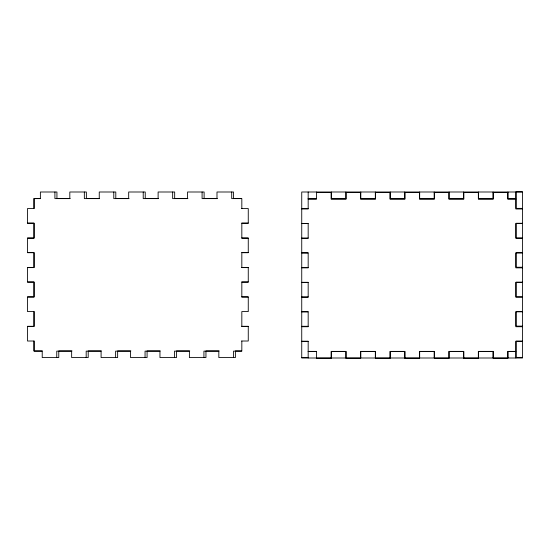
<?xml version="1.0" encoding="UTF-8"?>
<svg xmlns="http://www.w3.org/2000/svg" width="550" height="550" viewBox="0 0 550 550"><rect width="100%" height="100%" fill="white"/><g stroke="black" fill="none" stroke-linecap="round" stroke-linejoin="round"><path stroke-width="0.82" d="M522.5 191.998L301.737 191.998L301.737 358.002L522.5 358.002L522.5 191.812L516.058 191.812L516.058 208.374L522.5 208.374M316.456 192.431L331.169 192.431L331.169 198.866L346.074 198.866L346.074 192.431L360.607 192.431L360.607 198.866L375.506 198.866L375.506 192.431L390.039 192.431L390.039 198.866L404.944 198.866L404.944 192.431L419.478 192.431L419.478 198.866L434.376 198.866L434.376 192.431L448.91 192.431L448.91 198.866L463.815 198.866L463.815 192.431L478.349 192.431L478.349 198.866L493.247 198.866L493.247 192.431L507.781 192.431L507.781 198.866L515.879 198.866L515.879 208.986L522.5 208.986M40.562 198.44L33.942 198.44L33.942 208.553M70.18 198.44L56.932 198.44L56.932 191.998L40.377 191.998L40.377 198.619L34.121 198.619L34.121 208.553L27.5 208.553L27.5 223.272L34.121 223.272L34.121 238.178L27.5 238.178M99.619 198.44L86.371 198.44L86.371 191.998L69.816 191.998L69.816 198.619L54.911 198.619L54.911 191.998M129.051 198.44L115.802 198.44L115.802 191.998L99.248 191.998L99.248 198.619L84.349 198.619L84.349 191.998M158.489 198.44L145.241 198.44L145.241 191.998L128.686 191.998L128.686 198.619L113.781 198.619L113.781 191.998M187.921 198.44L174.673 198.44L174.673 191.998L158.118 191.998L158.118 198.619L143.22 198.619L143.22 191.998M217.36 198.44L204.112 198.44L204.112 191.998L187.557 191.998L187.557 198.619L172.652 198.619L172.652 191.998M241.643 198.44L233.544 198.44L233.544 191.998L216.989 191.998L216.989 198.619L202.091 198.619L202.091 191.998M308.172 198.44L316.456 198.44M308.172 198.866L316.456 198.866L316.456 191.998M308.172 199.052L316.456 199.052M331.169 199.052L346.074 199.052M360.607 199.052L375.506 199.052M390.039 199.052L404.944 199.052M419.478 199.052L434.376 199.052M448.91 199.052L463.815 199.052M478.349 199.052L493.247 199.052M507.781 199.052L515.879 199.052M241.643 208.553L248.263 208.553L248.263 223.272L241.828 223.272L241.828 238.178L248.263 238.178M301.737 208.553L308.172 208.553M301.737 208.986L308.172 208.986L308.172 191.998M27.5 223.087L33.942 223.087L33.942 237.992L27.5 237.992L27.5 252.711L34.121 252.711L34.121 267.609L27.5 267.609M241.643 223.087L248.263 223.087M522.5 223.272L516.058 223.272L516.058 237.806L522.5 237.806M301.737 223.458L308.172 223.458L308.172 238.418L301.737 238.418M301.737 223.52L308.172 223.52M522.5 223.52L515.879 223.52L515.879 238.418L522.5 238.418M241.643 237.992L248.263 237.992L248.263 252.711L241.828 252.711L241.828 267.609L248.263 267.609M301.737 237.992L308.172 237.992M27.5 252.526L33.942 252.526L33.942 267.424L27.5 267.424L27.5 282.143L34.121 282.143L34.121 297.048L27.5 297.048M241.643 252.526L248.263 252.526M522.5 252.711L516.058 252.711L516.058 267.245L522.5 267.245M308.172 252.89L301.737 252.89L308.172 252.952L308.172 267.857L301.737 267.857M522.5 252.952L515.879 252.952L515.879 267.857L522.5 267.857M241.643 267.424L248.263 267.424L248.263 282.143L241.828 282.143L241.828 297.048L248.263 297.048M301.737 267.424L308.172 267.424M27.5 281.957L33.942 281.957L33.942 296.863L27.5 296.863L27.5 311.582L34.121 311.582L34.121 326.48L27.5 326.48M241.643 281.957L248.263 281.957M522.5 282.143L516.058 282.143L516.058 296.677L522.5 296.677M301.737 282.329L308.172 282.329L308.172 297.289L301.737 297.289M301.737 282.391L308.172 282.391M522.5 282.391L515.879 282.391L515.879 297.289L522.5 297.289M241.643 296.863L248.263 296.863L248.263 311.582L241.828 311.582L241.828 326.48L248.263 326.48M301.737 296.863L308.172 296.863M522.5 311.582L516.058 311.582L516.058 326.116L522.5 326.116M301.737 311.761L308.172 311.761L308.172 326.728L301.737 326.728M301.737 311.822L308.172 311.822M522.5 311.822L515.879 311.822L515.879 326.728L522.5 326.728M241.643 326.294L248.263 326.294L248.263 341.014L241.643 341.014M301.737 326.294L308.172 326.294M522.5 341.014L516.058 341.014L516.058 357.39L522.5 357.39M301.737 341.199L308.172 341.199L308.172 358.002M301.737 341.447L308.172 341.447M522.5 341.447L515.879 341.447L515.879 351.381L507.781 351.381L507.781 358.002M42.371 350.948L33.942 350.948L33.942 341.014M72.023 350.948L58.774 350.948L58.774 357.569L42.219 357.569L42.219 351.134L34.121 351.134L34.121 341.014L27.5 341.014L27.5 326.294L33.942 326.294L33.942 311.396M101.454 350.948L88.213 350.948L88.213 357.569L71.651 357.569L71.651 351.134L56.753 351.134L56.753 357.569M130.893 350.948L117.645 350.948L117.645 357.569L101.09 357.569L101.09 351.134L86.185 351.134L86.185 357.569M160.325 350.948L147.084 350.948L147.084 357.569L130.522 357.569L130.522 351.134L115.624 351.134L115.624 357.569M189.764 350.948L176.516 350.948L176.516 357.569L159.961 357.569L159.961 351.134L145.056 351.134L145.056 357.569M219.196 350.948L205.954 350.948L205.954 357.569L189.393 357.569L189.393 351.134L174.494 351.134L174.494 357.569M241.643 350.948L235.386 350.948L235.386 357.569L218.831 357.569L218.831 351.134L203.926 351.134L203.926 357.569M308.172 351.381L316.456 351.381L316.456 358.002M308.172 351.56L316.456 351.56M301.737 357.569L308.172 357.569M316.456 358.188L331.169 358.188M346.074 358.188L360.607 358.188M375.506 358.188L390.039 358.188M404.944 358.188L419.478 358.188M434.376 358.188L448.91 358.188M463.815 358.188L478.349 358.188M493.247 358.188L507.781 358.188M515.879 191.998L515.879 198.44L507.966 198.44L507.966 191.998M515.879 358.002L515.879 351.56L507.966 351.56L507.966 358.002M493.247 358.002L493.247 351.381L478.349 351.381L478.349 358.002M493.068 191.998L493.068 198.44L478.534 198.44L478.534 191.998M493.068 358.002L493.068 351.56L478.534 351.56L478.534 358.002M463.815 358.002L463.815 351.381L448.91 351.381L448.91 358.002M463.629 191.998L463.629 198.44L449.096 198.44L449.096 191.998M463.629 358.002L463.629 351.56L449.096 351.56L449.096 358.002M434.376 358.002L434.376 351.381L419.478 351.381L419.478 358.002M434.197 191.998L434.197 198.44L419.664 198.44L419.664 191.998M434.197 358.002L434.197 351.56L419.664 351.56L419.664 358.002M404.944 358.002L404.944 351.381L390.039 351.381L390.039 358.002M404.759 191.998L404.759 198.44L390.225 198.44L390.225 191.998M404.759 358.002L404.759 351.56L390.225 351.56L390.225 358.002M375.506 358.002L375.506 351.381L360.607 351.381L360.607 358.002M375.327 191.998L375.327 198.44L360.793 198.44L360.793 191.998M375.327 358.002L375.327 351.56L360.793 351.56L360.793 358.002M346.074 358.002L346.074 351.381L331.169 351.381L331.169 358.002M345.888 191.998L345.888 198.44L331.354 198.44L331.354 191.998M345.888 358.002L345.888 351.56L331.354 351.56L331.354 358.002M241.828 208.553L241.828 198.619L231.708 198.619L231.708 191.998M241.828 341.014L241.828 351.134L233.544 351.134L233.544 357.569"/></g></svg>
